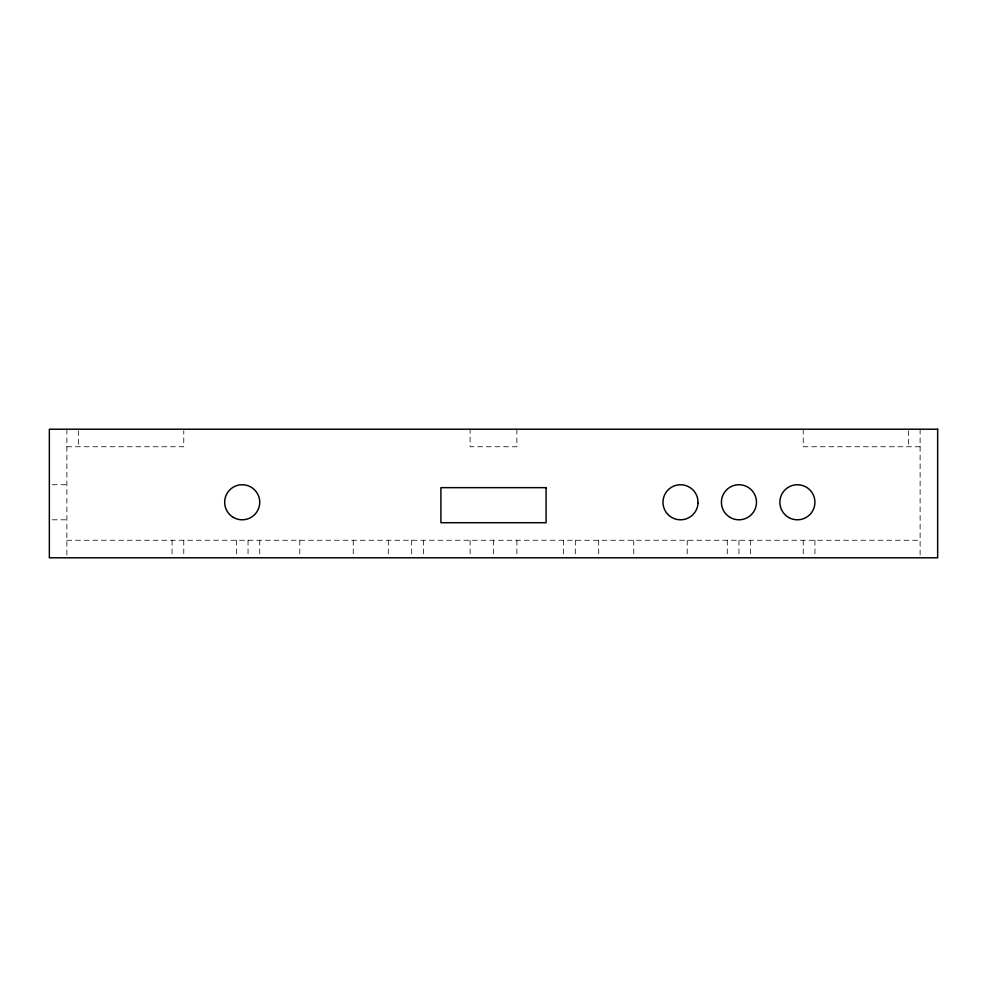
<?xml version="1.0" encoding="UTF-8"?>
<svg xmlns="http://www.w3.org/2000/svg" width="987" height="987" viewBox="0 0 987 987"><rect width="100%" height="100%" fill="white"/><g stroke="black" fill="none" stroke-linecap="round" stroke-linejoin="round"><path stroke-width="0.74" stroke-dasharray="4.93 3.7" d="M66.882 446.753L183.767 446.753L183.767 430.677M920.118 446.753L803.233 446.753L803.233 429.209M52.274 484.728L66.882 484.728M52.274 519.804L66.882 519.804M66.882 540.247L920.118 540.247M920.118 429.209L920.118 556.323M908.435 430.677L908.435 446.753M814.929 540.247L814.929 556.323M803.233 540.247L803.233 557.791M750.638 540.247L750.638 556.323M738.955 540.247L738.955 556.323M727.259 540.247L727.259 556.323M687.211 540.247L687.211 556.323M633.753 540.247L633.753 556.323M598.69 540.247L598.69 556.323M575.322 540.247L575.322 556.323M563.626 540.247L563.626 556.323M516.88 429.209L516.88 446.753L470.12 446.753L470.12 429.209M516.88 540.247L516.88 556.323M493.5 540.247L493.5 556.323M470.12 540.247L470.12 556.323M423.374 540.247L423.374 556.323M411.678 540.247L411.678 556.323M388.31 540.247L388.31 556.323M353.247 540.247L353.247 556.323M299.789 540.247L299.789 556.323M259.741 540.247L259.741 556.323M248.045 540.247L248.045 556.323M236.362 540.247L236.362 556.323M183.767 540.247L183.767 557.791M172.071 540.247L172.071 556.323M78.565 430.677L78.565 446.753M66.882 429.209L66.882 557.791"/><path stroke-width="1.48" d="M937.65 429.209L49.35 429.209L49.35 557.791L937.65 557.791L937.65 429.209M546.095 487.652L440.905 487.652L440.905 522.715L546.095 522.715L546.095 487.652M698.031 503.037L697.624 498.484A17.532 17.532 0 0 0 669.852 488.355A17.532 17.532 0 0 0 672.406 517.817A17.532 17.532 0 0 0 698.031 503.037M730.183 517.447A17.532 17.532 0 0 0 756.486 502.272A17.532 17.532 0 0 0 730.183 487.084A17.532 17.532 0 0 0 730.183 517.447M788.625 517.447A17.532 17.532 0 0 0 814.929 502.272A17.532 17.532 0 0 0 788.625 487.084A17.532 17.532 0 0 0 788.625 517.447M233.438 517.447A17.532 17.532 0 0 0 259.741 502.272A17.532 17.532 0 0 0 233.438 487.084A17.532 17.532 0 0 0 233.438 517.447"/></g></svg>
